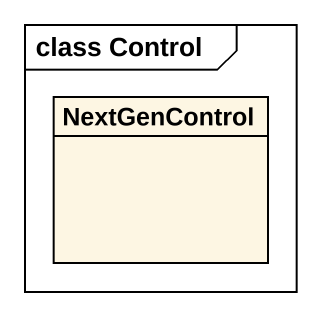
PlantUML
@startuml
mainframe class Control
hide circle
hide empty members
class NextGenControl
@enduml
